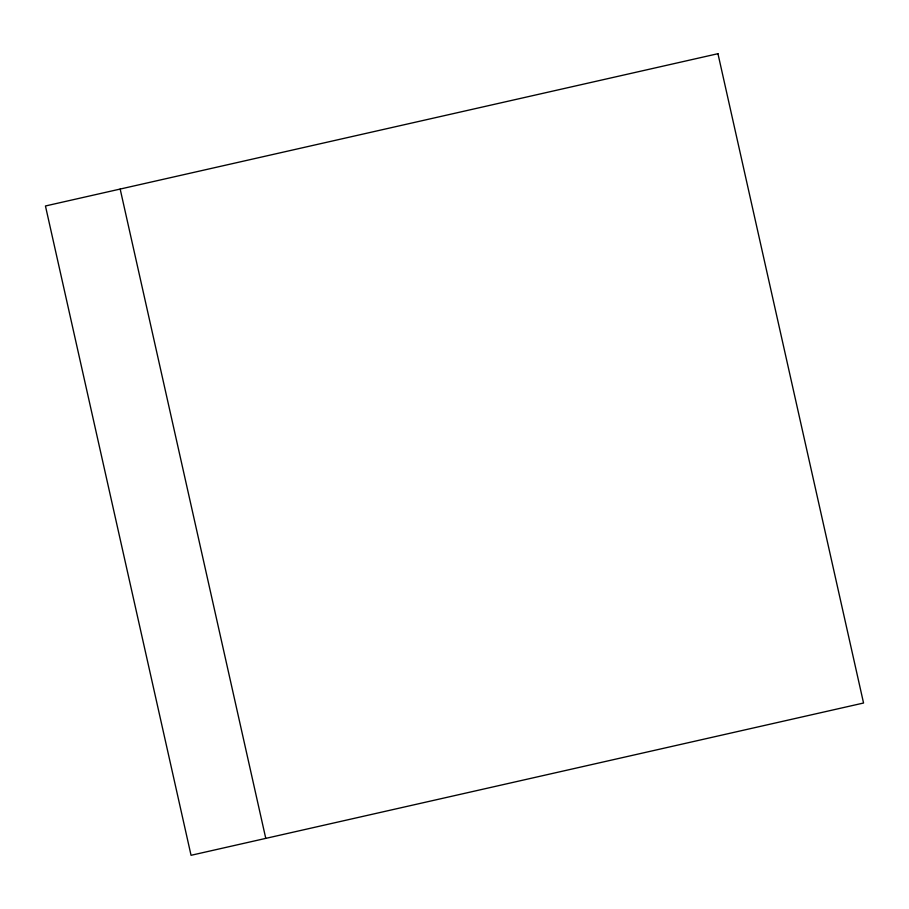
<?xml version="1.0" encoding="UTF-8"?>
<svg xmlns="http://www.w3.org/2000/svg" width="909" height="909" viewBox="0 0 909 909"><rect width="100%" height="100%" fill="white"/><g stroke="black" fill="none" stroke-linecap="round" stroke-linejoin="round"><path stroke-width="1.36" d="M120.17 189.061L265.769 838.382M717.951 53.699L45.45 205.979L191.049 855.301L863.55 703.021L717.951 53.699"/></g></svg>
